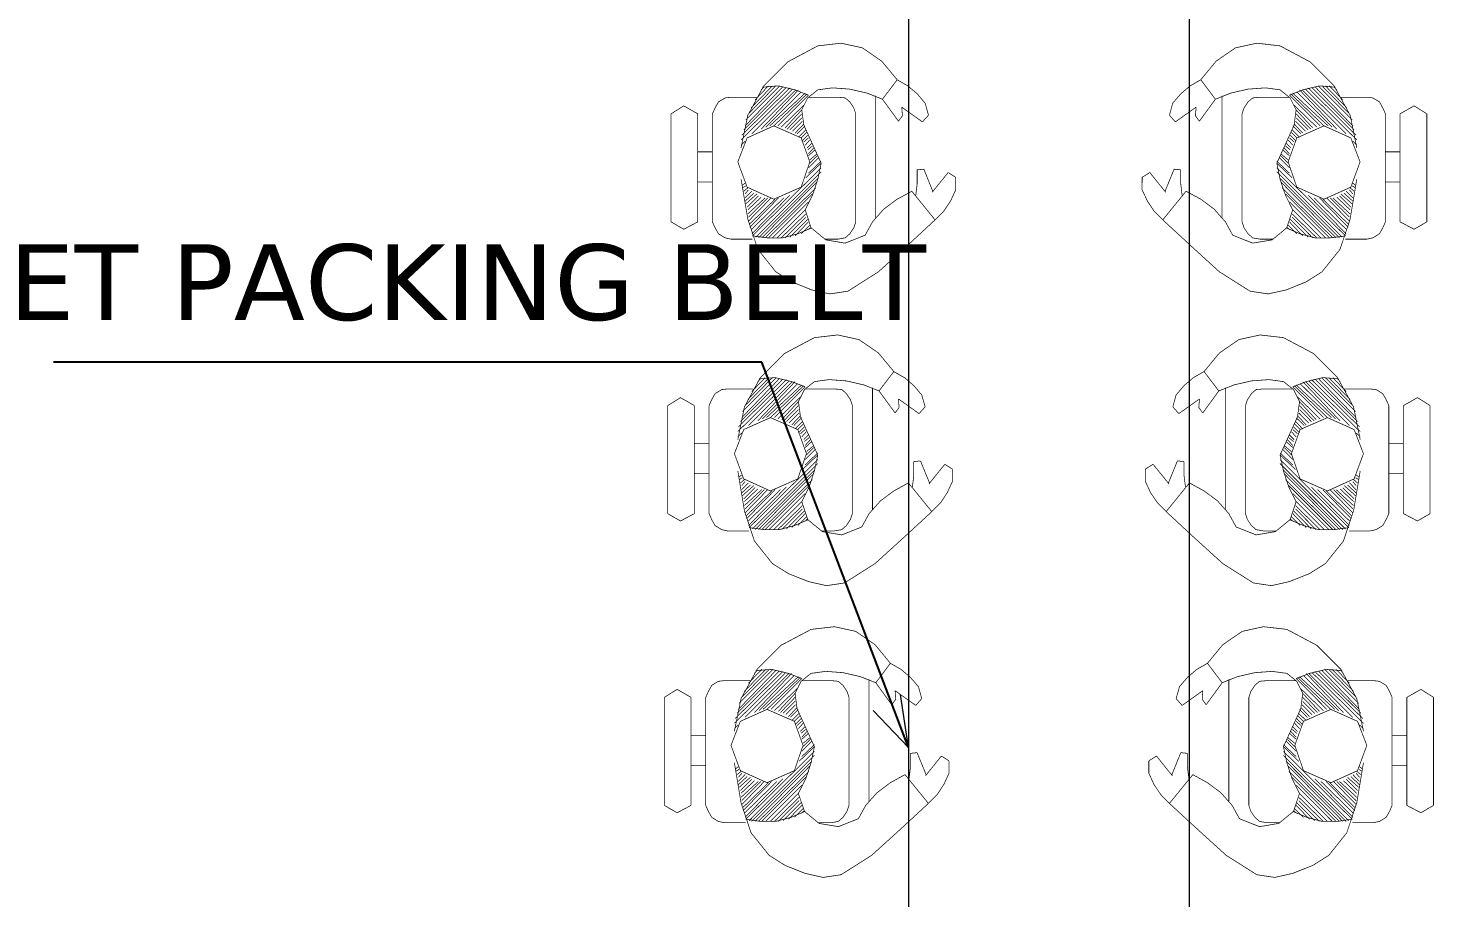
# Model space of a CAD drawing. Header units: millimetres. Extents: x -5691 to 68617, y -23008 to 84113.
# Drawn here: x 20812 to 23865, y 38159 to 40049 of the extents above; entities that cross this region are included whole.
import ezdxf

# ---------------------------------------------------------------- set-up
doc = ezdxf.new("R2010")
doc.units = ezdxf.units.MM
doc.header["$LTSCALE"] = 700
doc.header["$MEASUREMENT"] = 0
doc.linetypes.add('architactur xref$0$PHANTOM', pattern=[63.5, 31.75, -6.35, 6.35, -6.35, 6.35, -6.35])
for name, color, linetype in [('architactur xref$0$COLUMN', 8, 'Continuous'), ('rcp$0$X-REF', 8, 'Continuous'), ('X-REF', 8, 'Continuous')]:
    doc.layers.add(name, color=color, linetype=linetype)
doc.layers.add('architactur xref$0$PHAN', color=8, linetype='architactur xref$0$PHANTOM', lineweight=18)
doc.styles.add('architactur xref$0$VERDANA', font='verdana.ttf')

# ---------------------------------------------------------------- blocks, each defined once
blk = doc.blocks.new('architactur xref')
at = {"layer": 'architactur xref$0$COLUMN', "linetype": 'Continuous'}
for p, q in [((882.11, 1548.16), (821.54, 1548.16)), ((894.67, 1515.19), (882.11, 1548.16))]:
    blk.add_line(p, q, dxfattribs=at)
at = {"layer": 'architactur xref$0$COLUMN', "linetype": 'Continuous', "const_width": 0.0614}
blk.add_lwpolyline([(939.55, 1510.25), (939.55, 1519.49)], dxfattribs=at)
at = {"layer": 'architactur xref$0$PHAN', "lineweight": 0}
for p, q in [((894.67, 1661), (894.67, 1463.63)), ((918.67, 1661), (918.67, 1463.63)), ((894.67, 1515.19), (893.96, 1519.72)), ((894.67, 1515.19), (891.64, 1518.36))]:
    blk.add_line(p, q, dxfattribs=at)
at = {"layer": 'architactur xref$0$PHAN', "lineweight": 0, "const_width": 0.0614}
for points in [[(880.34, 1566.48), (880.92, 1569.27), (882.28, 1571.78), (884.33, 1573.83), (886.9, 1575.2)], [(886.9, 1575.2), (888.9, 1575.43), (890.72, 1575.03), (892.37, 1573.89), (893.69, 1572.3)], [(926.43, 1575.2), (924.44, 1575.43), (922.61, 1575.03), (920.96, 1573.89), (919.65, 1572.3)], [(932.99, 1566.48), (932.42, 1569.27), (931.05, 1571.78), (929, 1573.83), (926.43, 1575.2)], [(893.69, 1572.3), (892.43, 1570.64), (893.8, 1568.76)], [(893.69, 1572.3), (894.6, 1571.78), (895.4, 1571.1), (896.08, 1570.3), (896.37, 1569.27)], [(919.65, 1572.3), (918.74, 1571.78), (917.94, 1571.1), (917.25, 1570.3), (916.97, 1569.27)], [(919.65, 1572.3), (920.9, 1570.64), (919.53, 1568.76)], [(884.74, 1571.5), (880.34, 1567.16)], [(884.51, 1571.61), (880.4, 1567.56)], [(884.16, 1571.61), (880.57, 1568.02)], [(883.88, 1571.67), (880.69, 1568.36)], [(883.65, 1571.78), (880.74, 1568.87)], [(883.31, 1571.78), (880.97, 1569.39)], [(883.02, 1571.78), (881.2, 1569.9)], [(885.02, 1571.44), (881.26, 1567.68)], [(882.68, 1571.78), (881.54, 1570.58)], [(882.28, 1571.67), (882.06, 1571.44)], [(885.25, 1571.44), (882.06, 1568.08)], [(882.17, 1571.67), (883.54, 1571.78), (884.96, 1571.44), (886.1, 1570.98)], [(885.48, 1571.27), (882.45, 1568.25)], [(885.82, 1571.16), (882.8, 1568.36)], [(885.99, 1571.1), (883.14, 1568.36)], [(885.71, 1568.42), (885.53, 1569.73), (886.04, 1570.75), (886.9, 1571.44), (888.16, 1571.61)], [(888.16, 1571.61), (889.64, 1571.5), (891.12, 1571.16), (892.43, 1570.64)], [(925.18, 1571.61), (923.69, 1571.5), (922.21, 1571.16), (920.9, 1570.64)], [(927.63, 1568.42), (927.8, 1569.73), (927.29, 1570.75), (926.43, 1571.44), (925.18, 1571.61)], [(931.16, 1571.67), (929.8, 1571.78), (928.37, 1571.44), (927.23, 1570.98)], [(927.34, 1571.1), (930.19, 1568.36)], [(927.51, 1571.16), (930.54, 1568.36)], [(927.86, 1571.27), (930.88, 1568.25)], [(928.09, 1571.44), (931.28, 1568.08)], [(928.31, 1571.44), (932.08, 1567.68)], [(928.6, 1571.5), (932.99, 1567.16)], [(928.83, 1571.61), (932.93, 1567.56)], [(929.17, 1571.61), (932.76, 1568.02)], [(929.45, 1571.67), (932.65, 1568.36)], [(929.68, 1571.78), (932.59, 1568.87)], [(930.02, 1571.78), (932.36, 1569.39)], [(930.31, 1571.78), (932.13, 1569.9)], [(930.65, 1571.78), (931.79, 1570.58)], [(931.05, 1571.67), (931.28, 1571.44)], [(874.36, 1569.39), (875.44, 1570.07), (876.64, 1569.39)], [(877.89, 1569.39), (878.12, 1569.9), (878.41, 1570.41), (878.98, 1570.75), (879.49, 1570.81)], [(881.71, 1570.81), (879.49, 1570.81)], [(886.1, 1570.98), (883.48, 1568.36)], [(885.71, 1570.13), (883.77, 1568.25)], [(888.61, 1570.81), (886.1, 1570.81)], [(888.61, 1570.81), (889.24, 1570.75), (889.64, 1570.41), (889.98, 1569.9), (890.15, 1569.39)], [(891.86, 1570.93), (891.86, 1560.49)], [(893.8, 1568.76), (894.14, 1569.22), (894.08, 1569.96)], [(895.85, 1568.7), (894.08, 1569.96)], [(917.48, 1568.7), (919.25, 1569.96)], [(919.53, 1568.76), (919.19, 1569.22), (919.25, 1569.96)], [(921.47, 1570.93), (921.47, 1560.49)], [(924.72, 1570.81), (924.09, 1570.75), (923.69, 1570.41), (923.35, 1569.9), (923.18, 1569.39)], [(924.72, 1570.81), (927.23, 1570.81)], [(927.23, 1570.98), (929.85, 1568.36)], [(927.63, 1570.13), (929.57, 1568.25)], [(931.62, 1570.81), (933.84, 1570.81)], [(935.44, 1569.39), (935.21, 1569.9), (934.93, 1570.41), (934.36, 1570.75), (933.84, 1570.81)], [(938.98, 1569.39), (937.89, 1570.07), (936.69, 1569.39)], [(874.36, 1560.15), (874.36, 1569.39)], [(876.64, 1569.39), (876.64, 1560.15)], [(877.89, 1569.39), (877.89, 1560.15)], [(885.53, 1569.73), (884.11, 1568.19)], [(885.53, 1569.39), (884.28, 1568.08)], [(885.53, 1569.04), (884.51, 1568.02)], [(885.59, 1568.76), (884.74, 1567.9)], [(890.15, 1560.15), (890.15, 1569.39)], [(896.37, 1569.27), (895.85, 1568.7)], [(916.97, 1569.27), (917.48, 1568.7)], [(923.18, 1560.15), (923.18, 1569.39)], [(927.74, 1568.76), (928.6, 1567.9)], [(927.8, 1569.73), (929.22, 1568.19)], [(927.8, 1569.39), (929.05, 1568.08)], [(927.8, 1569.04), (928.83, 1568.02)], [(935.44, 1569.39), (935.44, 1560.15)], [(936.69, 1569.39), (936.69, 1560.15)], [(938.98, 1560.15), (938.98, 1569.39)], [(883.14, 1568.36), (885.48, 1567.33), (886.22, 1565.28), (885.48, 1563.12), (883.14, 1562.09), (880.86, 1563.12), (880.06, 1565.28), (880.86, 1567.33), (883.14, 1568.36)], [(885.71, 1568.53), (884.96, 1567.73)], [(885.82, 1568.36), (885.13, 1567.68)], [(885.87, 1568.02), (885.25, 1567.39)], [(885.99, 1567.85), (885.48, 1567.33)], [(886.04, 1567.56), (885.53, 1567.05)], [(885.71, 1568.42), (887.19, 1565.17), (886.9, 1563.8), (886.45, 1562.43), (885.82, 1561.18)], [(927.63, 1568.42), (926.15, 1565.17), (926.43, 1563.8), (926.89, 1562.43), (927.51, 1561.18)], [(930.19, 1568.36), (927.86, 1567.33), (927.12, 1565.28), (927.86, 1563.12), (930.19, 1562.09), (932.48, 1563.12), (933.27, 1565.28), (932.48, 1567.33), (930.19, 1568.36)], [(927.29, 1567.56), (927.8, 1567.05)], [(927.34, 1567.85), (927.86, 1567.33)], [(927.46, 1568.02), (928.09, 1567.39)], [(927.51, 1568.36), (928.2, 1567.68)], [(927.63, 1568.53), (928.37, 1567.73)], [(880.69, 1567.05), (880.34, 1566.71)], [(886.1, 1567.33), (885.71, 1566.99)], [(886.22, 1567.16), (885.82, 1566.71)], [(886.39, 1566.88), (885.99, 1566.48)], [(886.45, 1566.65), (886.04, 1566.31)], [(886.56, 1566.48), (886.1, 1565.97)], [(886.67, 1566.31), (886.1, 1565.8)], [(926.66, 1566.31), (927.23, 1565.8)], [(926.77, 1566.48), (927.23, 1565.97)], [(926.89, 1566.65), (927.29, 1566.31)], [(926.95, 1566.88), (927.34, 1566.48)], [(927.12, 1567.16), (927.51, 1566.71)], [(927.23, 1567.33), (927.63, 1566.99)], [(932.65, 1567.05), (932.99, 1566.71)], [(876.64, 1566.14), (877.89, 1566.14)], [(887.19, 1565.17), (885.87, 1563.92)], [(886.96, 1565.63), (886.1, 1564.77)], [(887.19, 1565.34), (886.1, 1564.31)], [(886.84, 1565.97), (886.22, 1565.45)], [(886.84, 1565.8), (886.22, 1565.17)], [(926.15, 1565.34), (927.23, 1564.31)], [(926.15, 1565.17), (927.46, 1563.92)], [(926.37, 1565.63), (927.23, 1564.77)], [(926.49, 1565.97), (927.12, 1565.45)], [(926.49, 1565.8), (927.12, 1565.17)], [(936.69, 1566.14), (935.44, 1566.14)], [(887.19, 1564.77), (881.31, 1558.95)], [(887.19, 1564.43), (881.6, 1558.84)], [(886.96, 1563.92), (881.83, 1558.78)], [(895.97, 1564.66), (895.4, 1564.6)], [(895.4, 1564.6), (895.4, 1563.4)], [(896.74, 1562.75), (895.97, 1564.66)], [(896.68, 1562.68), (898.05, 1564.37)], [(896.93, 1560.32), (897.67, 1561.06), (898.26, 1561.94), (898.7, 1562.89), (898.7, 1563.96)], [(898.7, 1563.96), (898.05, 1564.37)], [(916.4, 1560.32), (915.66, 1561.06), (915.08, 1561.94), (914.63, 1562.89), (914.64, 1563.96)], [(914.64, 1563.96), (915.29, 1564.37)], [(916.65, 1562.68), (915.29, 1564.37)], [(916.59, 1562.75), (917.37, 1564.66)], [(917.37, 1564.66), (917.94, 1564.6)], [(917.94, 1564.6), (917.94, 1563.4)], [(926.15, 1564.77), (932.02, 1558.95)], [(926.15, 1564.43), (931.73, 1558.84)], [(926.37, 1563.92), (931.51, 1558.78)], [(877.89, 1563.57), (876.64, 1563.57)], [(890.95, 1559.01), (891.58, 1560.15), (892.54, 1561.24), (893.69, 1562.09), (894.94, 1562.77), (896.93, 1560.32), (894.6, 1558.16), (892.09, 1555.88), (889.47, 1554.22), (887.93, 1553.99), (886.39, 1554.33), (884.68, 1555.02), (883.31, 1555.88), (881.77, 1557.81), (880.92, 1560.38), (880.34, 1563.8)], [(880.69, 1563.46), (880.46, 1563.29)], [(880.74, 1563.23), (880.46, 1563.06)], [(880.92, 1563.06), (880.57, 1562.77)], [(880.97, 1562.89), (880.69, 1562.54)], [(881.26, 1562.77), (880.69, 1562.2)], [(886.84, 1563.57), (882.11, 1558.78)], [(886.73, 1563.06), (882.4, 1558.78)], [(895.4, 1563.4), (895.28, 1562.43)], [(922.38, 1559.01), (921.76, 1560.15), (920.79, 1561.24), (919.65, 1562.09), (918.39, 1562.77), (916.4, 1560.32), (918.74, 1558.16), (921.24, 1555.88), (923.87, 1554.22), (925.41, 1553.99), (926.95, 1554.33), (928.66, 1555.02), (930.02, 1555.88), (931.56, 1557.81), (932.42, 1560.38), (932.99, 1563.8)], [(917.94, 1563.4), (918.05, 1562.43)], [(926.49, 1563.57), (931.22, 1558.78)], [(926.6, 1563.06), (930.94, 1558.78)], [(932.08, 1562.77), (932.65, 1562.2)], [(932.36, 1562.89), (932.65, 1562.54)], [(932.42, 1563.06), (932.76, 1562.77)], [(932.59, 1563.23), (932.87, 1563.06)], [(932.65, 1563.46), (932.87, 1563.29)], [(935.44, 1563.57), (936.69, 1563.57)], [(881.43, 1562.6), (880.69, 1561.92)], [(881.71, 1562.54), (880.74, 1561.69)], [(881.83, 1562.37), (880.86, 1561.41)], [(882.06, 1562.26), (880.92, 1561.18)], [(882.4, 1562.2), (880.92, 1560.83)], [(882.91, 1562.2), (880.97, 1560.21)], [(882.62, 1562.2), (880.97, 1560.55)], [(883.54, 1562.2), (881.09, 1559.69)], [(883.25, 1562.09), (881.09, 1559.98)], [(883.99, 1562.2), (881.2, 1559.47)], [(884.51, 1562.43), (881.26, 1559.13)], [(886.45, 1562.54), (882.68, 1558.78)], [(886.1, 1561.86), (883.02, 1558.78)], [(926.89, 1562.54), (930.65, 1558.78)], [(927.23, 1561.86), (930.31, 1558.78)], [(928.83, 1562.43), (932.08, 1559.13)], [(929.34, 1562.2), (932.13, 1559.47)], [(929.8, 1562.2), (932.25, 1559.69)], [(930.08, 1562.09), (932.25, 1559.98)], [(930.42, 1562.2), (932.36, 1560.21)], [(930.71, 1562.2), (932.36, 1560.55)], [(930.94, 1562.2), (932.42, 1560.83)], [(931.28, 1562.26), (932.42, 1561.18)], [(931.51, 1562.37), (932.48, 1561.41)], [(931.62, 1562.54), (932.59, 1561.69)], [(931.9, 1562.6), (932.65, 1561.92)], [(885.82, 1561.18), (883.42, 1558.78)], [(885.87, 1560.83), (883.77, 1558.78)], [(885.87, 1560.55), (884.11, 1558.78)], [(886.04, 1560.38), (884.51, 1558.84)], [(890.95, 1559.01), (889.24, 1558.33), (887.59, 1558.61), (886.33, 1559.64), (885.82, 1561.18)], [(922.38, 1559.01), (924.09, 1558.33), (925.75, 1558.61), (927, 1559.64), (927.51, 1561.18)], [(927.29, 1560.38), (928.83, 1558.84)], [(927.46, 1560.83), (929.57, 1558.78)], [(927.46, 1560.55), (929.22, 1558.78)], [(927.51, 1561.18), (929.91, 1558.78)], [(876.64, 1560.15), (875.44, 1559.52), (874.36, 1560.15)], [(879.49, 1558.67), (878.98, 1558.78), (878.41, 1559.13), (878.12, 1559.64), (877.89, 1560.15)], [(886.39, 1559.64), (885.19, 1559.13), (883.88, 1558.78), (882.62, 1558.78), (881.31, 1558.95)], [(886.1, 1560.15), (884.96, 1558.95)], [(886.22, 1559.87), (885.48, 1559.13)], [(886.33, 1559.69), (886.04, 1559.47)], [(890.15, 1560.15), (889.98, 1559.64), (889.64, 1559.13), (889.24, 1558.78), (888.61, 1558.67)], [(923.18, 1560.15), (923.35, 1559.64), (923.69, 1559.13), (924.09, 1558.78), (924.72, 1558.67)], [(926.95, 1559.64), (928.14, 1559.13), (929.45, 1558.78), (930.71, 1558.78), (932.02, 1558.95)], [(927, 1559.69), (927.29, 1559.47)], [(927.12, 1559.87), (927.86, 1559.13)], [(927.23, 1560.15), (928.37, 1558.95)], [(933.84, 1558.67), (934.36, 1558.78), (934.93, 1559.13), (935.21, 1559.64), (935.44, 1560.15)], [(936.69, 1560.15), (937.89, 1559.52), (938.98, 1560.15)], [(879.49, 1558.67), (881.31, 1558.67)], [(887.53, 1558.67), (888.61, 1558.67)], [(925.8, 1558.67), (924.72, 1558.67)], [(933.84, 1558.67), (932.02, 1558.67)], [(880.06, 1541.53), (880.63, 1544.33), (881.99, 1546.83), (884.05, 1548.89), (886.61, 1550.25)], [(886.61, 1550.25), (888.61, 1550.48), (890.43, 1550.08), (892.09, 1548.94), (893.4, 1547.35)], [(926.72, 1550.25), (924.72, 1550.48), (922.9, 1550.08), (921.25, 1548.94), (919.93, 1547.35)], [(933.28, 1541.53), (932.71, 1544.33), (931.34, 1546.83), (929.29, 1548.89), (926.72, 1550.25)], [(893.4, 1547.35), (892.14, 1545.69), (893.51, 1543.81)], [(893.4, 1547.35), (894.31, 1546.83), (895.11, 1546.15), (895.79, 1545.35), (896.08, 1544.33)], [(919.93, 1547.35), (919.02, 1546.83), (918.22, 1546.15), (917.54, 1545.35), (917.26, 1544.33)], [(919.93, 1547.35), (921.19, 1545.69), (919.82, 1543.81)], [(877.61, 1544.44), (877.83, 1544.95), (878.12, 1545.46), (878.69, 1545.81), (879.2, 1545.86)], [(881.43, 1545.86), (879.2, 1545.86)], [(884.45, 1546.55), (880.06, 1542.21)], [(884.22, 1546.66), (880.11, 1542.62)], [(883.88, 1546.66), (880.29, 1543.07)], [(883.59, 1546.72), (880.4, 1543.41)], [(883.37, 1546.83), (880.46, 1543.92)], [(883.02, 1546.83), (880.68, 1544.44)], [(882.74, 1546.83), (880.91, 1544.95)], [(884.73, 1546.49), (880.97, 1542.73)], [(882.4, 1546.83), (881.25, 1545.63)], [(881.99, 1546.72), (881.77, 1546.49)], [(884.96, 1546.49), (881.77, 1543.13)], [(881.88, 1546.72), (883.25, 1546.83), (884.67, 1546.49), (885.82, 1546.04)], [(885.19, 1546.32), (882.17, 1543.3)], [(885.53, 1546.21), (882.51, 1543.41)], [(885.7, 1546.15), (882.85, 1543.41)], [(885.82, 1546.04), (883.19, 1543.41)], [(885.42, 1543.47), (885.25, 1544.78), (885.76, 1545.81), (886.61, 1546.49), (887.87, 1546.66)], [(888.32, 1545.86), (885.82, 1545.86)], [(887.87, 1546.66), (889.35, 1546.55), (890.83, 1546.21), (892.14, 1545.69)], [(888.32, 1545.86), (888.95, 1545.81), (889.35, 1545.46), (889.69, 1544.95), (889.86, 1544.44)], [(891.58, 1545.98), (891.58, 1535.54)], [(925.47, 1546.66), (923.98, 1546.55), (922.5, 1546.21), (921.19, 1545.69)], [(921.76, 1545.98), (921.76, 1535.54)], [(925.01, 1545.86), (924.38, 1545.81), (923.98, 1545.46), (923.64, 1544.95), (923.47, 1544.44)], [(925.01, 1545.86), (927.52, 1545.86)], [(927.92, 1543.47), (928.09, 1544.78), (927.58, 1545.81), (926.72, 1546.49), (925.47, 1546.66)], [(931.45, 1546.72), (930.08, 1546.83), (928.66, 1546.49), (927.52, 1546.04)], [(927.52, 1546.04), (930.14, 1543.41)], [(927.63, 1546.15), (930.48, 1543.41)], [(927.8, 1546.21), (930.82, 1543.41)], [(928.14, 1546.32), (931.17, 1543.3)], [(928.37, 1546.49), (931.56, 1543.13)], [(928.6, 1546.49), (932.36, 1542.73)], [(928.88, 1546.55), (933.28, 1542.21)], [(929.11, 1546.66), (933.22, 1542.62)], [(929.46, 1546.66), (933.05, 1543.07)], [(929.74, 1546.72), (932.93, 1543.41)], [(929.97, 1546.83), (932.88, 1543.92)], [(930.31, 1546.83), (932.65, 1544.44)], [(930.6, 1546.83), (932.42, 1544.95)], [(930.94, 1546.83), (932.08, 1545.63)], [(931.34, 1546.72), (931.56, 1546.49)], [(931.91, 1545.86), (934.13, 1545.86)], [(935.73, 1544.44), (935.5, 1544.95), (935.21, 1545.46), (934.64, 1545.81), (934.13, 1545.86)], [(874.07, 1544.44), (875.16, 1545.12), (876.35, 1544.44)], [(885.42, 1545.18), (883.48, 1543.3)], [(885.25, 1544.78), (883.82, 1543.24)], [(893.51, 1543.81), (893.85, 1544.27), (893.8, 1545.01)], [(895.56, 1543.75), (893.8, 1545.01)], [(917.77, 1543.75), (919.54, 1545.01)], [(919.82, 1543.81), (919.48, 1544.27), (919.54, 1545.01)], [(927.92, 1545.18), (929.85, 1543.3)], [(928.09, 1544.78), (929.51, 1543.24)], [(939.26, 1544.44), (938.18, 1545.12), (936.98, 1544.44)], [(874.07, 1535.2), (874.07, 1544.44)], [(876.35, 1544.44), (876.35, 1535.2)], [(877.61, 1544.44), (877.61, 1535.2)], [(882.85, 1543.41), (885.19, 1542.39), (885.93, 1540.33), (885.19, 1538.17), (882.85, 1537.14), (880.57, 1538.17), (879.77, 1540.33), (880.57, 1542.39), (882.85, 1543.41)], [(885.25, 1544.44), (883.99, 1543.13)], [(885.25, 1544.1), (884.22, 1543.07)], [(885.3, 1543.81), (884.45, 1542.95)], [(885.42, 1543.58), (884.67, 1542.78)], [(885.53, 1543.41), (884.85, 1542.73)], [(885.42, 1543.47), (886.9, 1540.22), (886.61, 1538.85), (886.16, 1537.48), (885.53, 1536.23)], [(889.86, 1535.2), (889.86, 1544.44)], [(896.08, 1544.33), (895.56, 1543.75)], [(917.26, 1544.33), (917.77, 1543.75)], [(923.47, 1535.2), (923.47, 1544.44)], [(927.92, 1543.47), (926.43, 1540.22), (926.72, 1538.85), (927.17, 1537.48), (927.8, 1536.23)], [(930.48, 1543.41), (928.14, 1542.39), (927.4, 1540.33), (928.14, 1538.17), (930.48, 1537.14), (932.76, 1538.17), (933.56, 1540.33), (932.76, 1542.39), (930.48, 1543.41)], [(927.8, 1543.41), (928.49, 1542.73)], [(927.92, 1543.58), (928.66, 1542.78)], [(928.03, 1543.81), (928.88, 1542.95)], [(928.09, 1544.44), (929.34, 1543.13)], [(928.09, 1544.1), (929.11, 1543.07)], [(935.73, 1544.44), (935.73, 1535.2)], [(936.98, 1544.44), (936.98, 1535.2)], [(939.26, 1535.2), (939.26, 1544.44)], [(885.59, 1543.07), (884.96, 1542.44)], [(885.7, 1542.9), (885.19, 1542.39)], [(885.76, 1542.62), (885.25, 1542.1)], [(885.82, 1542.39), (885.42, 1542.04)], [(885.93, 1542.21), (885.53, 1541.76)], [(927.4, 1542.21), (927.8, 1541.76)], [(927.52, 1542.39), (927.92, 1542.04)], [(927.58, 1542.62), (928.09, 1542.1)], [(927.63, 1542.9), (928.14, 1542.39)], [(927.75, 1543.07), (928.37, 1542.44)], [(876.35, 1541.19), (877.61, 1541.19)], [(880.4, 1542.1), (880.06, 1541.76)], [(886.1, 1541.93), (885.7, 1541.53)], [(886.16, 1541.7), (885.76, 1541.36)], [(886.27, 1541.53), (885.82, 1541.02)], [(886.38, 1541.36), (885.82, 1540.85)], [(886.56, 1541.02), (885.93, 1540.5)], [(926.78, 1541.02), (927.4, 1540.5)], [(926.95, 1541.36), (927.52, 1540.85)], [(927.06, 1541.53), (927.52, 1541.02)], [(927.17, 1541.7), (927.58, 1541.36)], [(927.23, 1541.93), (927.63, 1541.53)], [(932.93, 1542.1), (933.28, 1541.76)], [(936.98, 1541.19), (935.73, 1541.19)], [(886.9, 1539.82), (881.03, 1534)], [(886.9, 1540.22), (885.59, 1538.97)], [(886.67, 1540.68), (885.82, 1539.82)], [(886.9, 1540.39), (885.82, 1539.36)], [(886.56, 1540.85), (885.93, 1540.22)], [(926.43, 1540.39), (927.52, 1539.36)], [(926.43, 1540.22), (927.75, 1538.97)], [(926.43, 1539.82), (932.31, 1534)], [(926.66, 1540.68), (927.52, 1539.82)], [(926.78, 1540.85), (927.4, 1540.22)], [(877.61, 1538.62), (876.35, 1538.62)], [(890.66, 1534.06), (891.29, 1535.2), (892.26, 1536.29), (893.4, 1537.14), (894.65, 1537.83), (896.65, 1535.37), (894.31, 1533.21), (891.8, 1530.93), (889.18, 1529.27), (887.64, 1529.04), (886.1, 1529.39), (884.39, 1530.07), (883.02, 1530.93), (881.48, 1532.86), (880.63, 1535.43), (880.06, 1538.85)], [(886.9, 1539.48), (881.31, 1533.89)], [(886.67, 1538.97), (881.54, 1533.83)], [(886.56, 1538.62), (881.82, 1533.83)], [(895.68, 1539.71), (895.11, 1539.65)], [(895.11, 1539.65), (895.11, 1538.45)], [(896.46, 1537.81), (895.68, 1539.71)], [(896.4, 1537.73), (897.76, 1539.42)], [(896.65, 1535.37), (897.39, 1536.11), (897.97, 1536.99), (898.41, 1537.94), (898.41, 1539.01)], [(898.41, 1539.01), (897.76, 1539.42)], [(914.92, 1539.01), (915.57, 1539.42)], [(916.69, 1535.37), (915.95, 1536.11), (915.36, 1536.99), (914.92, 1537.94), (914.92, 1539.01)], [(916.94, 1537.73), (915.57, 1539.42)], [(922.67, 1534.06), (922.05, 1535.2), (921.08, 1536.29), (919.93, 1537.14), (918.68, 1537.83), (916.69, 1535.37), (919.02, 1533.21), (921.53, 1530.93), (924.15, 1529.27), (925.69, 1529.04), (927.23, 1529.39), (928.94, 1530.07), (930.31, 1530.93), (931.85, 1532.86), (932.71, 1535.43), (933.28, 1538.85)], [(916.88, 1537.81), (917.65, 1539.71)], [(917.65, 1539.71), (918.22, 1539.65)], [(918.22, 1539.65), (918.22, 1538.45)], [(926.43, 1539.48), (932.02, 1533.89)], [(926.66, 1538.97), (931.79, 1533.83)], [(926.78, 1538.62), (931.51, 1533.83)], [(935.73, 1538.62), (936.98, 1538.62)], [(880.4, 1538.51), (880.17, 1538.34)], [(880.46, 1538.28), (880.17, 1538.11)], [(880.63, 1538.11), (880.29, 1537.83)], [(880.68, 1537.94), (880.4, 1537.6)], [(880.97, 1537.83), (880.4, 1537.25)], [(881.14, 1537.65), (880.4, 1536.97)], [(881.43, 1537.6), (880.46, 1536.74)], [(881.54, 1537.42), (880.57, 1536.46)], [(884.22, 1537.48), (880.97, 1534.18)], [(886.44, 1538.11), (882.11, 1533.83)], [(886.16, 1537.6), (882.4, 1533.83)], [(895.11, 1538.45), (894.99, 1537.48)], [(918.22, 1538.45), (918.34, 1537.48)], [(926.89, 1538.11), (931.22, 1533.83)], [(927.17, 1537.6), (930.94, 1533.83)], [(929.11, 1537.48), (932.36, 1534.18)], [(931.79, 1537.42), (932.76, 1536.46)], [(931.91, 1537.6), (932.88, 1536.74)], [(932.19, 1537.65), (932.93, 1536.97)], [(932.36, 1537.83), (932.93, 1537.25)], [(932.65, 1537.94), (932.93, 1537.6)], [(932.71, 1538.11), (933.05, 1537.83)], [(932.88, 1538.28), (933.16, 1538.11)], [(932.93, 1538.51), (933.16, 1538.34)], [(881.77, 1537.31), (880.63, 1536.23)], [(882.11, 1537.25), (880.63, 1535.89)], [(882.34, 1537.25), (880.68, 1535.6)], [(882.62, 1537.25), (880.68, 1535.26)], [(883.25, 1537.25), (880.8, 1534.75)], [(882.96, 1537.14), (880.8, 1535.03)], [(883.7, 1537.25), (880.91, 1534.52)], [(885.82, 1536.91), (882.74, 1533.83)], [(885.53, 1536.23), (883.14, 1533.83)], [(890.66, 1534.06), (888.95, 1533.38), (887.3, 1533.66), (886.04, 1534.69), (885.53, 1536.23)], [(922.67, 1534.06), (924.38, 1533.38), (926.03, 1533.66), (927.29, 1534.69), (927.8, 1536.23)], [(927.52, 1536.91), (930.6, 1533.83)], [(927.8, 1536.23), (930.2, 1533.83)], [(929.63, 1537.25), (932.42, 1534.52)], [(930.08, 1537.25), (932.53, 1534.75)], [(930.37, 1537.14), (932.53, 1535.03)], [(930.71, 1537.25), (932.65, 1535.26)], [(931, 1537.25), (932.65, 1535.6)], [(931.22, 1537.25), (932.71, 1535.89)], [(931.56, 1537.31), (932.71, 1536.23)], [(876.35, 1535.2), (875.16, 1534.57), (874.07, 1535.2)], [(879.2, 1533.72), (878.69, 1533.83), (878.12, 1534.18), (877.83, 1534.69), (877.61, 1535.2)], [(885.59, 1535.89), (883.48, 1533.83)], [(885.59, 1535.6), (883.82, 1533.83)], [(885.76, 1535.43), (884.22, 1533.89)], [(885.82, 1535.2), (884.67, 1534)], [(889.86, 1535.2), (889.69, 1534.69), (889.35, 1534.18), (888.95, 1533.83), (888.32, 1533.72)], [(923.47, 1535.2), (923.64, 1534.69), (923.98, 1534.18), (924.38, 1533.83), (925.01, 1533.72)], [(927.52, 1535.2), (928.66, 1534)], [(927.58, 1535.43), (929.11, 1533.89)], [(927.75, 1535.89), (929.85, 1533.83)], [(927.75, 1535.6), (929.51, 1533.83)], [(934.13, 1533.72), (934.64, 1533.83), (935.21, 1534.18), (935.5, 1534.69), (935.73, 1535.2)], [(936.98, 1535.2), (938.18, 1534.57), (939.26, 1535.2)], [(886.1, 1534.69), (884.9, 1534.18), (883.59, 1533.83), (882.34, 1533.83), (881.03, 1534)], [(885.93, 1534.92), (885.19, 1534.18)], [(886.04, 1534.75), (885.76, 1534.52)], [(927.23, 1534.69), (928.43, 1534.18), (929.74, 1533.83), (931, 1533.83), (932.31, 1534)], [(927.29, 1534.75), (927.58, 1534.52)], [(927.4, 1534.92), (928.14, 1534.18)], [(879.2, 1533.72), (881.03, 1533.72)], [(887.24, 1533.72), (888.32, 1533.72)], [(926.09, 1533.72), (925.01, 1533.72)], [(934.13, 1533.72), (932.31, 1533.72)], [(886.33, 1525.3), (888.32, 1525.53), (890.15, 1525.13), (891.8, 1523.99), (893.11, 1522.4)], [(927.01, 1525.3), (925.01, 1525.53), (923.19, 1525.13), (921.53, 1523.99), (920.22, 1522.4)], [(879.77, 1516.58), (880.34, 1519.38), (881.71, 1521.88), (883.76, 1523.94), (886.33, 1525.3)], [(933.56, 1516.58), (932.99, 1519.38), (931.63, 1521.88), (929.57, 1523.94), (927.01, 1525.3)], [(883.3, 1521.77), (880.11, 1518.46)], [(883.08, 1521.88), (880.17, 1518.98)], [(882.74, 1521.88), (880.4, 1519.49)], [(882.45, 1521.88), (880.62, 1520)], [(882.11, 1521.88), (880.97, 1520.69)], [(881.71, 1521.77), (881.48, 1521.54)], [(881.59, 1521.77), (882.96, 1521.88), (884.39, 1521.54), (885.53, 1521.09)], [(893.11, 1522.4), (891.86, 1520.74), (893.22, 1518.86)], [(893.11, 1522.4), (894.02, 1521.88), (894.82, 1521.2), (895.51, 1520.4), (895.79, 1519.38)], [(920.22, 1522.4), (919.31, 1521.88), (918.51, 1521.2), (917.83, 1520.4), (917.54, 1519.38)], [(920.22, 1522.4), (921.48, 1520.74), (920.11, 1518.86)], [(931.74, 1521.77), (930.37, 1521.88), (928.95, 1521.54), (927.81, 1521.09)], [(930.03, 1521.77), (933.22, 1518.46)], [(930.26, 1521.88), (933.16, 1518.98)], [(930.6, 1521.88), (932.94, 1519.49)], [(930.89, 1521.88), (932.71, 1520)], [(931.22, 1521.88), (932.37, 1520.69)], [(931.63, 1521.77), (931.85, 1521.54)], [(877.32, 1519.49), (877.55, 1520), (877.83, 1520.51), (878.4, 1520.86), (878.91, 1520.92)], [(881.14, 1520.92), (878.91, 1520.92)], [(884.16, 1521.6), (879.77, 1517.27)], [(883.93, 1521.71), (879.83, 1517.67)], [(883.59, 1521.71), (880, 1518.12)], [(884.45, 1521.54), (880.68, 1517.78)], [(884.67, 1521.54), (881.48, 1518.18)], [(884.9, 1521.37), (881.88, 1518.35)], [(885.24, 1521.26), (882.22, 1518.46)], [(885.41, 1521.2), (882.56, 1518.46)], [(885.53, 1521.09), (882.91, 1518.46)], [(885.13, 1518.52), (884.96, 1519.83), (885.47, 1520.86), (886.33, 1521.54), (887.58, 1521.71)], [(888.04, 1520.92), (885.53, 1520.92)], [(887.58, 1521.71), (889.06, 1521.6), (890.54, 1521.26), (891.86, 1520.74)], [(888.04, 1520.92), (888.66, 1520.86), (889.06, 1520.51), (889.4, 1520), (889.57, 1519.49)], [(891.29, 1521.03), (891.29, 1510.59)], [(925.75, 1521.71), (924.27, 1521.6), (922.79, 1521.26), (921.48, 1520.74)], [(922.05, 1521.03), (922.05, 1510.59)], [(925.3, 1520.92), (924.67, 1520.86), (924.27, 1520.51), (923.93, 1520), (923.76, 1519.49)], [(925.3, 1520.92), (927.81, 1520.92)], [(928.2, 1518.52), (928.37, 1519.83), (927.86, 1520.86), (927.01, 1521.54), (925.75, 1521.71)], [(927.81, 1521.09), (930.43, 1518.46)], [(927.92, 1521.2), (930.77, 1518.46)], [(928.09, 1521.26), (931.11, 1518.46)], [(928.43, 1521.37), (931.45, 1518.35)], [(928.66, 1521.54), (931.85, 1518.18)], [(928.89, 1521.54), (932.65, 1517.78)], [(929.17, 1521.6), (933.56, 1517.27)], [(929.4, 1521.71), (933.51, 1517.67)], [(929.74, 1521.71), (933.34, 1518.12)], [(932.19, 1520.92), (934.42, 1520.92)], [(936.01, 1519.49), (935.79, 1520), (935.5, 1520.51), (934.93, 1520.86), (934.42, 1520.92)], [(873.78, 1519.49), (874.87, 1520.17), (876.06, 1519.49)], [(873.78, 1510.25), (873.78, 1519.49)], [(876.06, 1519.49), (876.06, 1510.25)], [(877.32, 1519.49), (877.32, 1510.25)], [(885.13, 1520.23), (883.19, 1518.35)], [(884.96, 1519.83), (883.53, 1518.29)], [(884.96, 1519.49), (883.7, 1518.18)], [(889.57, 1510.25), (889.57, 1519.49)], [(893.22, 1518.86), (893.57, 1519.32), (893.51, 1520.06)], [(895.28, 1518.8), (893.51, 1520.06)], [(895.79, 1519.38), (895.28, 1518.8)], [(917.54, 1519.38), (918.06, 1518.8)], [(918.06, 1518.8), (919.82, 1520.06)], [(920.11, 1518.86), (919.77, 1519.32), (919.82, 1520.06)], [(923.76, 1510.25), (923.76, 1519.49)], [(928.2, 1520.23), (930.14, 1518.35)], [(928.37, 1519.83), (929.8, 1518.29)], [(928.37, 1519.49), (929.63, 1518.18)], [(936.01, 1519.49), (936.01, 1510.25)], [(939.55, 1519.49), (938.47, 1520.17), (937.27, 1519.49)], [(937.27, 1519.49), (937.27, 1510.25)], [(882.56, 1518.46), (884.9, 1517.44), (885.64, 1515.38), (884.9, 1513.22), (882.56, 1512.19), (880.28, 1513.22), (879.48, 1515.38), (880.28, 1517.44), (882.56, 1518.46)], [(884.96, 1519.15), (883.93, 1518.12)], [(885.01, 1518.86), (884.16, 1518.01)], [(885.13, 1518.63), (884.39, 1517.83)], [(885.24, 1518.46), (884.56, 1517.78)], [(885.13, 1518.52), (886.61, 1515.27), (886.33, 1513.9), (885.87, 1512.53), (885.24, 1511.28)], [(928.2, 1518.52), (926.72, 1515.27), (927.01, 1513.9), (927.46, 1512.53), (928.09, 1511.28)], [(930.77, 1518.46), (928.43, 1517.44), (927.69, 1515.38), (928.43, 1513.22), (930.77, 1512.19), (933.05, 1513.22), (933.85, 1515.38), (933.05, 1517.44), (930.77, 1518.46)], [(928.09, 1518.46), (928.77, 1517.78)], [(928.2, 1518.63), (928.95, 1517.83)], [(928.32, 1518.86), (929.17, 1518.01)], [(928.37, 1519.15), (929.4, 1518.12)], [(880.11, 1517.15), (879.77, 1516.81)], [(885.3, 1518.12), (884.67, 1517.5)], [(885.41, 1517.95), (884.9, 1517.44)], [(885.47, 1517.67), (884.96, 1517.15)], [(885.53, 1517.44), (885.13, 1517.09)], [(885.64, 1517.27), (885.24, 1516.81)], [(885.81, 1516.98), (885.41, 1516.58)], [(927.52, 1516.98), (927.92, 1516.58)], [(927.69, 1517.27), (928.09, 1516.81)], [(927.81, 1517.44), (928.2, 1517.09)], [(927.86, 1517.67), (928.37, 1517.15)], [(927.92, 1517.95), (928.43, 1517.44)], [(928.03, 1518.12), (928.66, 1517.5)], [(933.22, 1517.15), (933.56, 1516.81)], [(876.06, 1516.24), (877.32, 1516.24)], [(885.87, 1516.75), (885.47, 1516.41)], [(885.98, 1516.58), (885.53, 1516.07)], [(886.1, 1516.41), (885.53, 1515.9)], [(886.27, 1516.07), (885.64, 1515.56)], [(886.27, 1515.9), (885.64, 1515.27)], [(927.06, 1516.07), (927.69, 1515.56)], [(927.06, 1515.9), (927.69, 1515.27)], [(927.24, 1516.41), (927.81, 1515.9)], [(927.35, 1516.58), (927.81, 1516.07)], [(927.46, 1516.75), (927.86, 1516.41)], [(937.27, 1516.24), (936.01, 1516.24)], [(886.61, 1514.87), (880.74, 1509.06)], [(886.61, 1514.53), (881.03, 1508.94)], [(886.61, 1515.27), (885.3, 1514.02)], [(886.38, 1515.73), (885.53, 1514.87)], [(886.61, 1515.44), (885.53, 1514.42)], [(895.39, 1514.76), (894.82, 1514.7)], [(894.82, 1514.7), (894.82, 1513.5)], [(896.17, 1512.86), (895.39, 1514.76)], [(917.17, 1512.86), (917.94, 1514.76)], [(917.94, 1514.76), (918.51, 1514.7)], [(918.51, 1514.7), (918.51, 1513.5)], [(926.72, 1515.44), (927.81, 1514.42)], [(926.72, 1515.27), (928.03, 1514.02)], [(926.72, 1514.87), (932.6, 1509.06)], [(926.72, 1514.53), (932.31, 1508.94)], [(926.95, 1515.73), (927.81, 1514.87)], [(877.32, 1513.67), (876.06, 1513.67)], [(890.37, 1509.11), (891, 1510.25), (891.97, 1511.34), (893.11, 1512.19), (894.36, 1512.88), (896.36, 1510.42), (894.02, 1508.26), (891.51, 1505.98), (888.89, 1504.32), (887.35, 1504.09), (885.81, 1504.44), (884.1, 1505.12), (882.74, 1505.98), (881.19, 1507.92), (880.34, 1510.48), (879.77, 1513.9)], [(880.11, 1513.56), (879.88, 1513.39)], [(880.17, 1513.33), (879.88, 1513.16)], [(886.38, 1514.02), (881.25, 1508.88)], [(886.27, 1513.67), (881.54, 1508.88)], [(894.82, 1513.5), (894.71, 1512.53)], [(896.11, 1512.78), (897.47, 1514.47)], [(896.36, 1510.42), (897.1, 1511.16), (897.68, 1512.04), (898.12, 1512.99), (898.12, 1514.06)], [(898.12, 1514.06), (897.47, 1514.47)], [(915.21, 1514.06), (915.86, 1514.47)], [(916.97, 1510.42), (916.24, 1511.16), (915.65, 1512.04), (915.21, 1512.99), (915.21, 1514.06)], [(917.22, 1512.78), (915.86, 1514.47)], [(922.96, 1509.11), (922.33, 1510.25), (921.36, 1511.34), (920.22, 1512.19), (918.97, 1512.88), (916.97, 1510.42), (919.31, 1508.26), (921.82, 1505.98), (924.44, 1504.32), (925.98, 1504.09), (927.52, 1504.44), (929.23, 1505.12), (930.6, 1505.98), (932.14, 1507.92), (932.99, 1510.48), (933.56, 1513.9)], [(918.51, 1513.5), (918.63, 1512.53)], [(926.95, 1514.02), (932.08, 1508.88)], [(927.06, 1513.67), (931.8, 1508.88)], [(933.16, 1513.33), (933.45, 1513.16)], [(933.22, 1513.56), (933.45, 1513.39)], [(936.01, 1513.67), (937.27, 1513.67)], [(880.34, 1513.16), (880, 1512.88)], [(880.4, 1512.99), (880.11, 1512.65)], [(880.68, 1512.88), (880.11, 1512.3)], [(880.85, 1512.71), (880.11, 1512.02)], [(881.14, 1512.65), (880.17, 1511.79)], [(881.25, 1512.48), (880.28, 1511.51)], [(881.48, 1512.36), (880.34, 1511.28)], [(881.82, 1512.3), (880.34, 1510.94)], [(882.05, 1512.3), (880.4, 1510.65)], [(882.33, 1512.3), (880.4, 1510.31)], [(882.96, 1512.3), (880.51, 1509.8)], [(882.68, 1512.19), (880.51, 1510.08)], [(883.42, 1512.3), (880.62, 1509.57)], [(883.93, 1512.53), (880.68, 1509.23)], [(886.15, 1513.16), (881.82, 1508.88)], [(885.87, 1512.65), (882.11, 1508.88)], [(927.18, 1513.16), (931.51, 1508.88)], [(927.46, 1512.65), (931.22, 1508.88)], [(929.4, 1512.53), (932.65, 1509.23)], [(929.92, 1512.3), (932.71, 1509.57)], [(930.37, 1512.3), (932.82, 1509.8)], [(930.66, 1512.19), (932.82, 1510.08)], [(931, 1512.3), (932.94, 1510.31)], [(931.28, 1512.3), (932.94, 1510.65)], [(931.51, 1512.3), (932.99, 1510.94)], [(931.85, 1512.36), (932.99, 1511.28)], [(932.08, 1512.48), (933.05, 1511.51)], [(932.19, 1512.65), (933.16, 1511.79)], [(932.48, 1512.71), (933.22, 1512.02)], [(932.65, 1512.88), (933.22, 1512.3)], [(932.94, 1512.99), (933.22, 1512.65)], [(932.99, 1513.16), (933.34, 1512.88)], [(885.53, 1511.97), (882.45, 1508.88)], [(885.24, 1511.28), (882.85, 1508.88)], [(885.3, 1510.94), (883.19, 1508.88)], [(890.37, 1509.11), (888.66, 1508.43), (887.01, 1508.71), (885.76, 1509.74), (885.24, 1511.28)], [(922.96, 1509.11), (924.67, 1508.43), (926.32, 1508.71), (927.58, 1509.74), (928.09, 1511.28)], [(927.81, 1511.97), (930.89, 1508.88)], [(928.03, 1510.94), (930.14, 1508.88)], [(928.09, 1511.28), (930.48, 1508.88)], [(876.06, 1510.25), (874.87, 1509.62), (873.78, 1510.25)], [(878.91, 1508.77), (878.4, 1508.88), (877.83, 1509.23), (877.55, 1509.74), (877.32, 1510.25)], [(885.81, 1509.74), (884.62, 1509.23), (883.3, 1508.88), (882.05, 1508.88), (880.74, 1509.06)], [(885.3, 1510.65), (883.53, 1508.88)], [(885.47, 1510.48), (883.93, 1508.94)], [(885.53, 1510.25), (884.39, 1509.06)], [(885.64, 1509.97), (884.9, 1509.23)], [(885.76, 1509.8), (885.47, 1509.57)], [(889.57, 1510.25), (889.4, 1509.74), (889.06, 1509.23), (888.66, 1508.88), (888.04, 1508.77)], [(923.76, 1510.25), (923.93, 1509.74), (924.27, 1509.23), (924.67, 1508.88), (925.3, 1508.77)], [(927.52, 1509.74), (928.72, 1509.23), (930.03, 1508.88), (931.28, 1508.88), (932.6, 1509.06)], [(927.58, 1509.8), (927.86, 1509.57)], [(927.69, 1509.97), (928.43, 1509.23)], [(927.81, 1510.25), (928.95, 1509.06)], [(927.86, 1510.48), (929.4, 1508.94)], [(928.03, 1510.65), (929.8, 1508.88)], [(934.42, 1508.77), (934.93, 1508.88), (935.5, 1509.23), (935.79, 1509.74), (936.01, 1510.25)], [(937.27, 1510.25), (938.47, 1509.62), (939.55, 1510.25)], [(878.91, 1508.77), (880.74, 1508.77)], [(886.95, 1508.77), (888.04, 1508.77)], [(926.38, 1508.77), (925.3, 1508.77)], [(934.42, 1508.77), (932.6, 1508.77)]]:
    blk.add_lwpolyline(points, dxfattribs=at)
at = {"layer": 'architactur xref$0$COLUMN', "linetype": 'Continuous', "style": 'architactur xref$0$VERDANA'}
blk.add_text('16 FEET PACKING BELT', height=6.48, dxfattribs=at).set_placement((792.87, 1551.76))
blk = doc.blocks.new('rcp')
at = {"layer": 'rcp$0$X-REF', "xscale": 25.39999999999418, "yscale": 25.39999999999418, "zscale": 25.39999999999418}
blk.add_blockref('architactur xref', (0, 0), dxfattribs=at)

msp = doc.modelspace()

# ---------------------------------------------------------------- block references
at = {"layer": 'X-REF', "ltscale": 8}
msp.add_blockref('rcp', (0, 0), dxfattribs=at)

# ---------------------------------------------------------------- next in the draw order: block references
at = {"layer": 'X-REF', "xscale": 25.39999999999418, "yscale": 25.39999999999418, "zscale": 25.39999999999418}
msp.add_blockref('architactur xref', (0, 0), dxfattribs=at)

doc.saveas('drawing.dxf')
